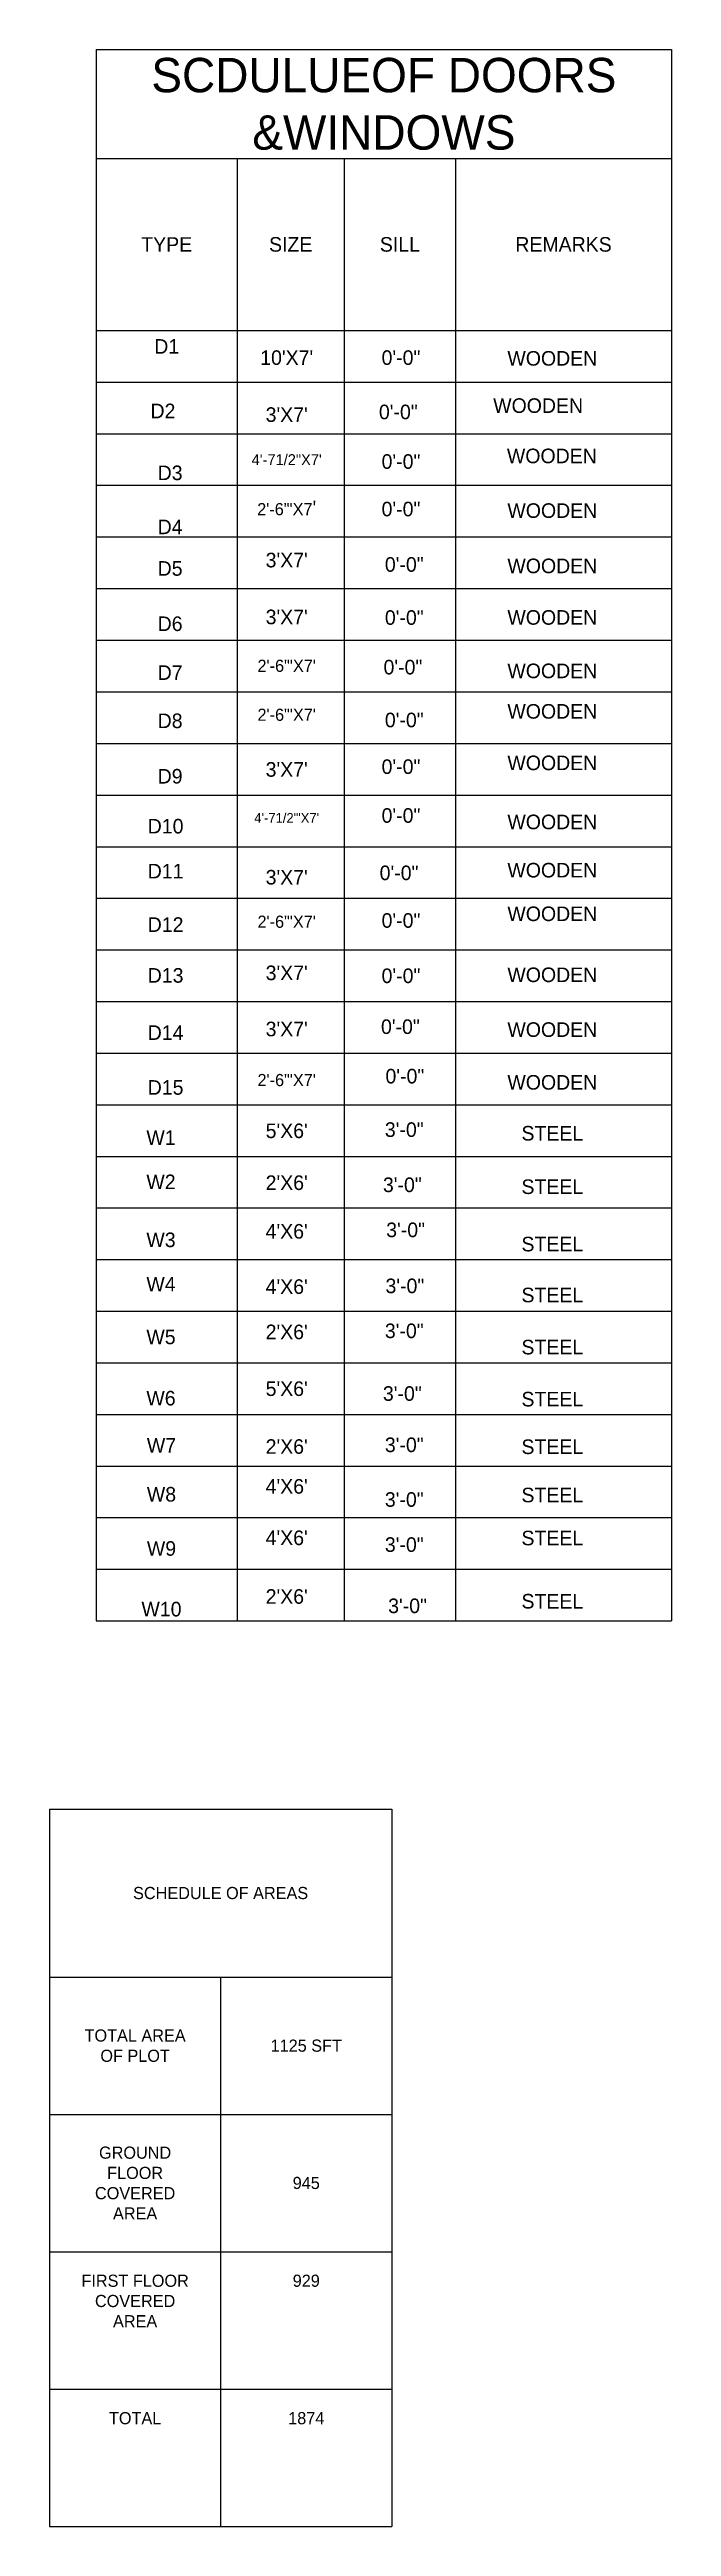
# Model space of a CAD drawing. Header units: millimetres. Extents: x 17 to 529, y -1750 to 288.
import ezdxf

# ---------------------------------------------------------------- set-up
doc = ezdxf.new("R2010")
doc.units = ezdxf.units.MM

# ---------------------------------------------------------------- blocks, each defined once
blk = doc.blocks.new('*T3')
at = {"color": 0, "linetype": 'ByBlock', "lineweight": -2}
for p, q in [((0, 0), (281.8, 0)), ((0, 0), (0, -590.4)), ((281.8, 0), (281.8, -590.4)), ((0, -138.2), (281.8, -138.2)), ((140.9, -138.2), (140.9, -590.4)), ((0, -251.2), (281.8, -251.2)), ((0, -364.3), (281.8, -364.3)), ((0, -477.3), (281.8, -477.3)), ((0, -590.4), (281.8, -590.4))]:
    blk.add_line(p, q, dxfattribs=at)
at = {"color": 0, "char_height": 10}
for s, insert, width, attachment_point in [('SCHEDULE OF AREAS', (140.9, -69.1), 244.154, 5), ('TOTAL AREA OF PLOT', (70.5, -194.7), 103.236, 5), ('1125 SFT', (211.4, -194.7), 103.236, 5), ('GROUND FLOOR COVERED AREA', (70.5, -307.7), 103.236, 5), ('945', (211.4, -307.7), 103.236, 5), ('FIRST FLOOR COVERED AREA', (70.5, -383.1), 103.236, 2), ('929', (211.4, -383.1), 103.236, 2), ('TOTAL', (70.5, -496.2), 103.236, 2), ('1874', (211.4, -496.2), 103.236, 2)]:
    blk.add_mtext(s, dxfattribs=dict(at, insert=insert, width=width, attachment_point=attachment_point))

msp = doc.modelspace()

# ---------------------------------------------------------------- linework, layer by layer
for p, q in [((55.3, 288.2), (528.9, 288.2)), ((55.3, 288.2), (55.3, -1004.9)), ((528.9, 288.2), (528.9, -1004.9)), ((55.3, 198.6), (528.9, 198.6)), ((171.3, 198.6), (171.3, -1004.9)), ((259.4, 198.6), (259.4, -1004.9)), ((351.2, 198.6), (351.2, -1004.9)), ((55.3, 57), (528.9, 57)), ((55.3, 14.5), (528.9, 14.5)), ((55.3, -28), (528.9, -28)), ((55.3, -70.4), (528.9, -70.4)), ((55.3, -112.9), (528.9, -112.9)), ((55.3, -155.4), (528.9, -155.4)), ((55.3, -197.9), (528.9, -197.9)), ((55.3, -240.3), (528.9, -240.3)), ((55.3, -282.8), (528.9, -282.8)), ((55.3, -325.3), (528.9, -325.3)), ((55.3, -367.8), (528.9, -367.8)), ((55.3, -410.2), (528.9, -410.2)), ((55.3, -452.7), (528.9, -452.7)), ((55.3, -495.2), (528.9, -495.2)), ((55.3, -537.7), (528.9, -537.7)), ((55.3, -580.1), (528.9, -580.1)), ((55.3, -622.6), (528.9, -622.6)), ((55.3, -665.1), (528.9, -665.1)), ((55.3, -707.6), (528.9, -707.6)), ((55.3, -750), (528.9, -750)), ((55.3, -792.5), (528.9, -792.5)), ((55.3, -835), (528.9, -835)), ((55.3, -877.5), (528.9, -877.5)), ((55.3, -919.9), (528.9, -919.9)), ((55.3, -962.4), (528.9, -962.4)), ((55.3, -1004.9), (528.9, -1004.9))]:
    msp.add_line(p, q)

# ---------------------------------------------------------------- block references
msp.add_blockref('*T3', (16.8, -1159.8))

# ---------------------------------------------------------------- texts
for s, insert, char_height, width, attachment_point in [('SCDULUEOF DOORS &WINDOWS ', (292.1, 243.4), 28.316, 459.418, 5), ('TYPE', (113.3, 127.8), 12, 101.855, 5), ('SIZE', (215.4, 127.8), 12, 73.902, 5), ('SILL', (305.3, 127.8), 12, 77.61, 5), ('REMARKS', (440, 127.8), 12, 163.577, 5), ('D1', (113.3, 49.9), 12, 101.855, 2), ("10'X7'", (212.1, 40.7), 12, 101.855, 2), ('0\'-0"', (306.2, 40.7), 12, 101.855, 2), ('WOODEN', (430.8, 40.1), 12, 101.855, 2), ('WOODEN', (419.1, 1.2), 12, 101.855, 2), ('D2', (110.2, -3.2), 12, 101.855, 2), ("3'X7'", (212.1, -6.2), 12, 101.855, 2), ('0\'-0"', (304, -4), 12, 101.855, 2), ('WOODEN', (430.4, -40.2), 12, 101.855, 2), ('D3', (116.1, -54.1), 12, 101.855, 2), ('4\'-71/2"X7\'', (212.1, -44.8), 9, 101.855, 2), ('0\'-0"', (306.2, -44.8), 12, 101.855, 2), ('D4', (116.1, -98.6), 12, 101.855, 2), ('{\\H0.83333x;2\'-6"\'X7}\'', (212.1, -83), 12, 101.855, 2), ('0\'-0"', (306.2, -83.9), 12, 101.855, 2), ('WOODEN', (430.8, -85.2), 12, 101.855, 2), ('D5', (116.1, -132.8), 12, 101.855, 2), ("3'X7'", (212.1, -125.9), 12, 101.855, 2), ('0\'-0"', (308.9, -129.5), 12, 101.855, 2), ('WOODEN', (430.8, -130.7), 12, 101.855, 2), ('D6', (116.1, -178.3), 12, 101.855, 2), ("3'X7'", (212.1, -172.7), 12, 101.855, 2), ('0\'-0"', (308.9, -173.2), 12, 101.855, 2), ('WOODEN', (430.8, -173.1), 12, 101.855, 2), ('D7', (116.1, -218.5), 12, 101.855, 2), ('2\'-6"\'X7\'', (212.1, -213.9), 10, 101.855, 2), ('0\'-0"', (307.8, -214), 12, 101.855, 2), ('WOODEN', (430.8, -217.1), 12, 101.855, 2), ('D8', (116.1, -258.2), 12, 101.855, 2), ('2\'-6"\'X7\'', (212.1, -254.2), 10, 101.855, 2), ('0\'-0"', (308.9, -257.5), 12, 101.855, 2), ('WOODEN', (430.8, -250.4), 12, 101.855, 2), ('D9', (116.1, -303.8), 12, 101.855, 2), ("3'X7'", (212.1, -298.2), 12, 101.855, 2), ('0\'-0"', (306.2, -295.9), 12, 101.855, 2), ('WOODEN', (430.8, -292.8), 12, 101.855, 2), ('D10', (112.4, -344.9), 12, 101.855, 2), ('4\'-71/2"\'X7\'', (212.1, -340.1), 8, 61.894, 2), ('0\'-0"', (306.2, -336.1), 12, 101.855, 2), ('WOODEN', (430.8, -341.4), 12, 101.855, 2), ('D11', (112.4, -381.9), 12, 101.855, 2), ("3'X7'", (212.1, -386.9), 12, 101.855, 2), ('0\'-0"', (304.6, -383.3), 12, 101.855, 2), ('WOODEN', (430.8, -381.1), 12, 101.855, 2), ('D12', (112.4, -425.9), 12, 101.855, 2), ('2\'-6"\'X7\'', (212.1, -424.5), 10, 101.855, 2), ('0\'-0"', (306.2, -422.5), 12, 101.855, 2), ('WOODEN', (430.8, -417), 12, 101.855, 2), ('D13', (112.4, -467.7), 12, 101.855, 2), ("3'X7'", (212.1, -465.6), 12, 101.855, 2), ('0\'-0"', (306.2, -468), 12, 101.855, 2), ('WOODEN', (430.8, -467.2), 12, 101.855, 2), ('D14', (112.4, -514.8), 12, 101.855, 2), ("3'X7'", (212.1, -511.8), 12, 101.855, 2), ('0\'-0"', (305.7, -509.9), 12, 101.855, 2), ('WOODEN', (430.8, -512.3), 12, 101.855, 2), ('D15', (112.4, -559.9), 12, 101.855, 2), ('2\'-6"\'X7\'', (212.1, -554.8), 10, 101.855, 2), ('0\'-0"', (309.4, -550.6), 12, 101.855, 2), ('WOODEN', (430.8, -555.7), 12, 101.855, 2), ('W1', (108.6, -601.2), 12, 101.855, 2), ("5'X6'", (212.1, -595.6), 12, 101.855, 2), ('3\'-0"', (308.9, -594.6), 12, 101.855, 2), ('STEEL', (430.8, -597.6), 12, 101.855, 2), ('W2', (108.6, -637.6), 12, 101.855, 2), ("2'X6'", (212.1, -638.3), 12, 101.855, 2), ('3\'-0"', (307.3, -640), 12, 101.855, 2), ('STEEL', (430.8, -641.6), 12, 101.855, 2), ('W3', (108.6, -685.3), 12, 101.855, 2), ("4'X6'", (212.1, -678.3), 12, 101.855, 2), ('3\'-0"', (310, -677.1), 12, 101.855, 2), ('STEEL', (430.8, -688.8), 12, 101.855, 2), ('W4', (108.6, -721.8), 12, 101.855, 2), ("4'X6'", (212.1, -723.8), 12, 101.855, 2), ('3\'-0"', (309.4, -723.2), 12, 101.855, 2), ('STEEL', (430.8, -730.7), 12, 101.855, 2), ('W5', (108.6, -765.2), 12, 101.855, 2), ("2'X6'", (212.1, -761.1), 12, 101.855, 2), ('3\'-0"', (308.9, -760.2), 12, 101.855, 2), ('STEEL', (430.8, -773.6), 12, 101.855, 2), ("5'X6'", (212.1, -807.8), 12, 101.855, 2), ('3\'-0"', (307.3, -811.8), 12, 101.855, 2), ('W6', (108.6, -815.6), 12, 101.855, 2), ('STEEL', (430.8, -816.4), 12, 101.855, 2), ('W7', (109, -854.5), 12, 101.855, 2), ("2'X6'", (212.1, -855.4), 12, 101.855, 2), ('3\'-0"', (308.9, -854), 12, 101.855, 2), ('STEEL', (430.8, -855.6), 12, 101.855, 2), ('W8', (109, -894.7), 12, 101.855, 2), ("4'X6'", (212.1, -888.2), 12, 101.855, 2), ('STEEL', (430.8, -895.3), 12, 101.855, 2), ('3\'-0"', (308.9, -899), 12, 101.855, 2), ("4'X6'", (212.1, -930.5), 12, 101.855, 2), ('3\'-0"', (308.9, -936.1), 12, 101.855, 2), ('STEEL', (430.8, -930.7), 12, 101.855, 2), ('W9', (109, -939.3), 12, 101.855, 2), ('W10', (109, -989.2), 12, 101.855, 2), ("2'X6'", (212.1, -978.8), 12, 101.855, 2), ('3\'-0"', (311.6, -986.5), 12, 101.855, 2), ('STEEL', (430.8, -982.7), 12, 101.855, 2)]:
    msp.add_mtext(s, dxfattribs=dict(insert=insert, char_height=char_height, width=width, attachment_point=attachment_point))

doc.saveas('drawing.dxf')
